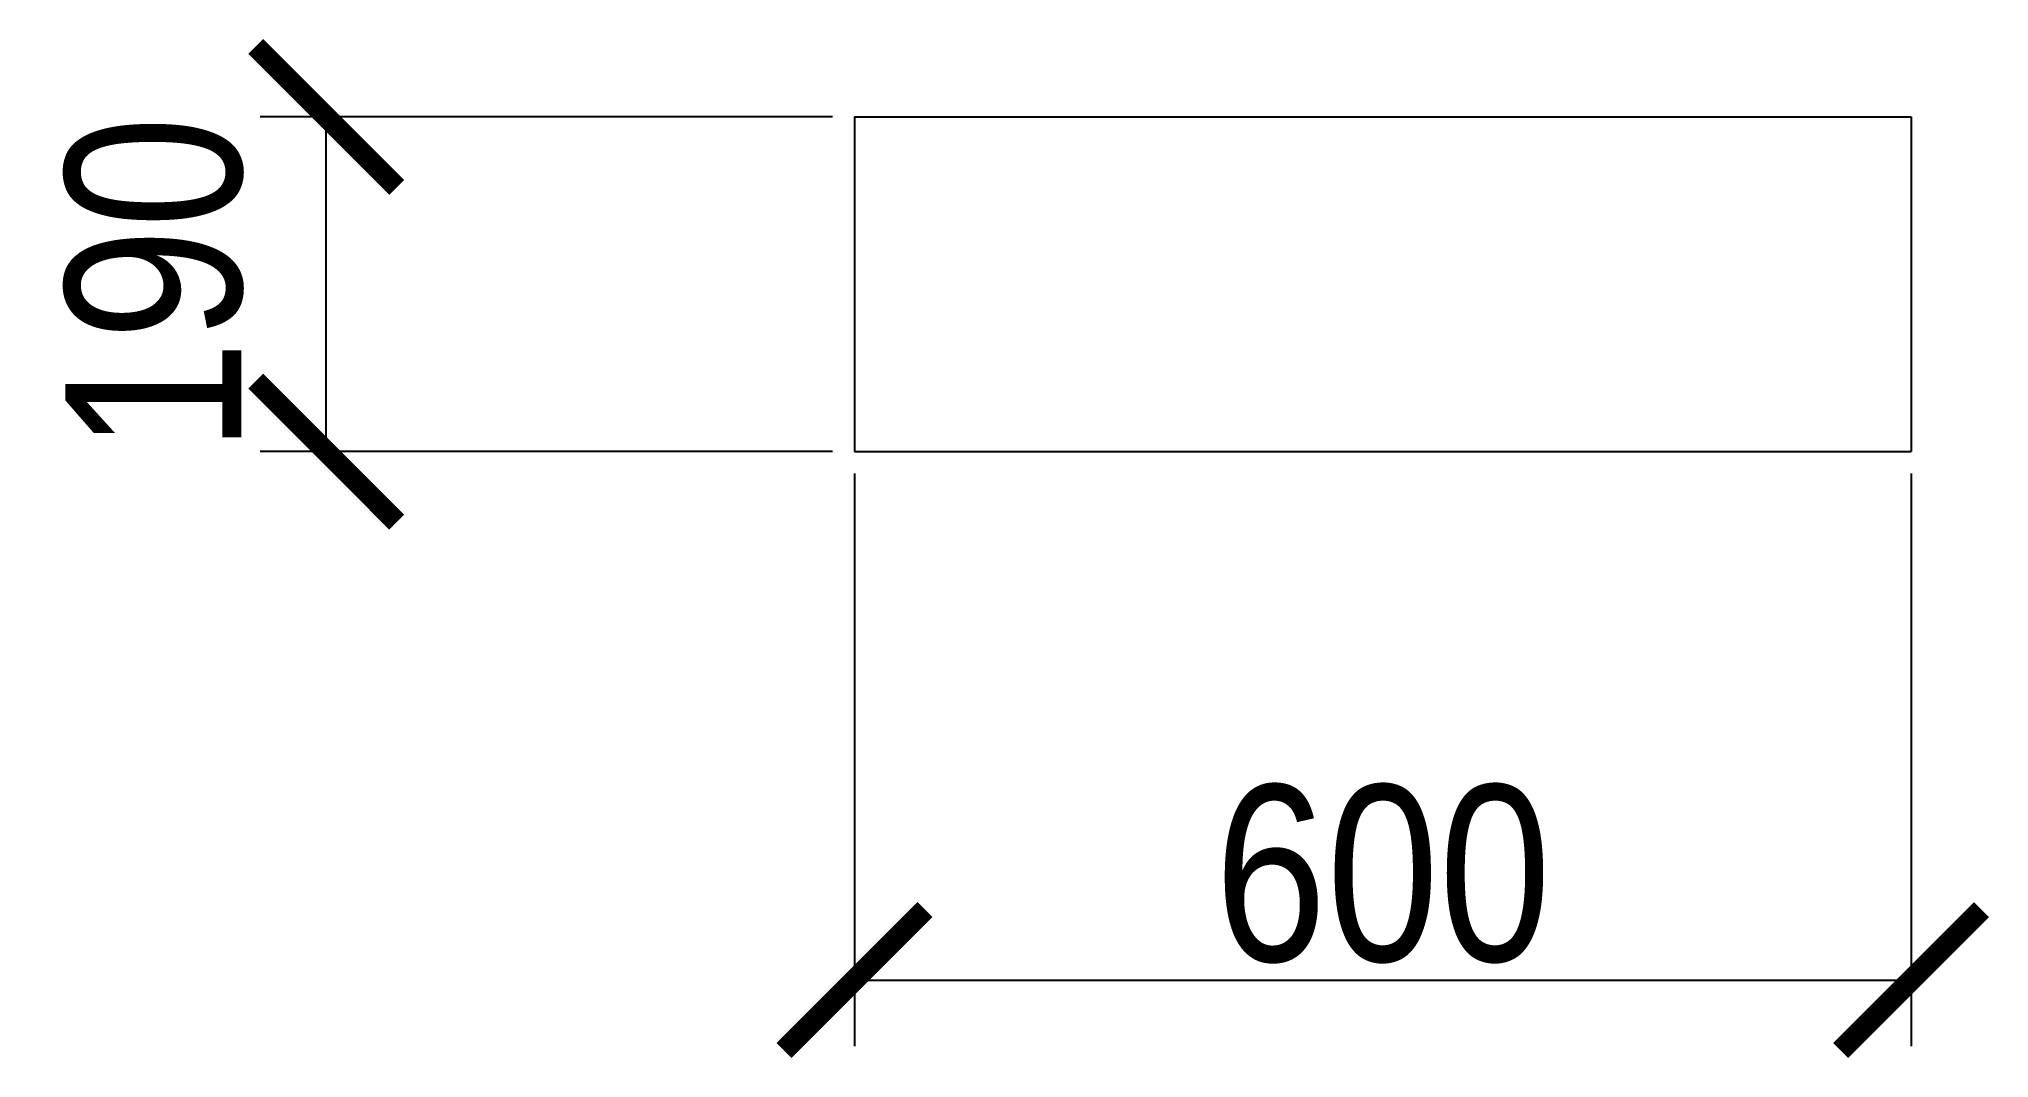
# Model space of a CAD drawing. Header units: metres. Extents: x -39 to -28, y -38.9 to -33.2.
import ezdxf

# ---------------------------------------------------------------- set-up
doc = ezdxf.new("R2010")
doc.units = ezdxf.units.M
doc.layers.add('OUTLINE', color=7, linetype='Continuous')
doc.styles.add('OpenSansCondensed-Light', font='OpenSansCondensed-Light.ttf')
doc.dimstyles.new('EZDXF', dxfattribs={"dimtxt": 0.25, "dimasz": 0.175, "dimexe": 0.375, "dimexo": 0.125, "dimgap": 0.1, "dimtad": 1, "dimlfac": 100, "dimzin": 12, "dimdsep": 46, "dimtxsty": 'OpenSansCondensed-Light', "dimblk": 'ARCHTICK', "dimcen": 2.5, "dimazin": 3, "dimtfac": 0.5, "dimtmove": 2, "dimatfit": 3})

# ---------------------------------------------------------------- blocks, each defined once
blk = doc.blocks.new('_ARCHTICK')
at = {"color": 0, "linetype": 'BYBLOCK', "const_width": 0.15}
blk.add_lwpolyline([(-0.5, -0.5), (0.5, 0.5)], dxfattribs=at)

msp = doc.modelspace()

# ---------------------------------------------------------------- linework, layer by layer
at = {"layer": 'OUTLINE'}
for points in [[(-34.4, -33.6), (-34.4, -33.81111), (-34.4, -34.02222), (-34.4, -34.23333), (-34.4, -34.44444), (-34.4, -34.65556), (-34.4, -34.86667), (-34.4, -35.07778), (-34.4, -35.28889), (-34.4, -35.5)], [(-34.4, -33.6), (-34.2, -33.6), (-34, -33.6), (-33.8, -33.6), (-33.6, -33.6), (-33.4, -33.6), (-33.2, -33.6), (-33, -33.6), (-32.8, -33.6), (-32.6, -33.6), (-32.4, -33.6), (-32.2, -33.6), (-32, -33.6), (-31.8, -33.6), (-31.6, -33.6), (-31.4, -33.6), (-31.2, -33.6), (-31, -33.6), (-30.8, -33.6), (-30.6, -33.6), (-30.4, -33.6), (-30.2, -33.6), (-30, -33.6), (-29.8, -33.6), (-29.6, -33.6), (-29.4, -33.6), (-29.2, -33.6), (-29, -33.6), (-28.8, -33.6), (-28.6, -33.6), (-28.4, -33.6)], [(-28.4, -33.6), (-28.4, -33.81111), (-28.4, -34.02222), (-28.4, -34.23333), (-28.4, -34.44444), (-28.4, -34.65556), (-28.4, -34.86667), (-28.4, -35.07778), (-28.4, -35.28889), (-28.4, -35.5)], [(-34.4, -35.5), (-34.2, -35.5), (-34, -35.5), (-33.8, -35.5), (-33.6, -35.5), (-33.4, -35.5), (-33.2, -35.5), (-33, -35.5), (-32.8, -35.5), (-32.6, -35.5), (-32.4, -35.5), (-32.2, -35.5), (-32, -35.5), (-31.8, -35.5), (-31.6, -35.5), (-31.4, -35.5), (-31.2, -35.5), (-31, -35.5), (-30.8, -35.5), (-30.6, -35.5), (-30.4, -35.5), (-30.2, -35.5), (-30, -35.5), (-29.8, -35.5), (-29.6, -35.5), (-29.4, -35.5), (-29.2, -35.5), (-29, -35.5), (-28.8, -35.5), (-28.6, -35.5), (-28.4, -35.5)]]:
    msp.add_lwpolyline(points, dxfattribs=at)

# ---------------------------------------------------------------- dimensions: what is measured, and where the dimension line sits
msp.add_linear_dim(base=(-37.4, -35.5), p1=(-34.4, -35.5), p2=(-34.4, -33.6), angle=90, dimstyle='EZDXF', override={"dimtxt": 1, "dimasz": 0.8}).render()
msp.add_linear_dim(base=(-34.4, -38.5), p1=(-34.4, -35.5), p2=(-28.4, -35.5), dimstyle='EZDXF', override={"dimtxt": 1, "dimasz": 0.8}).render()

doc.saveas('drawing.dxf')
